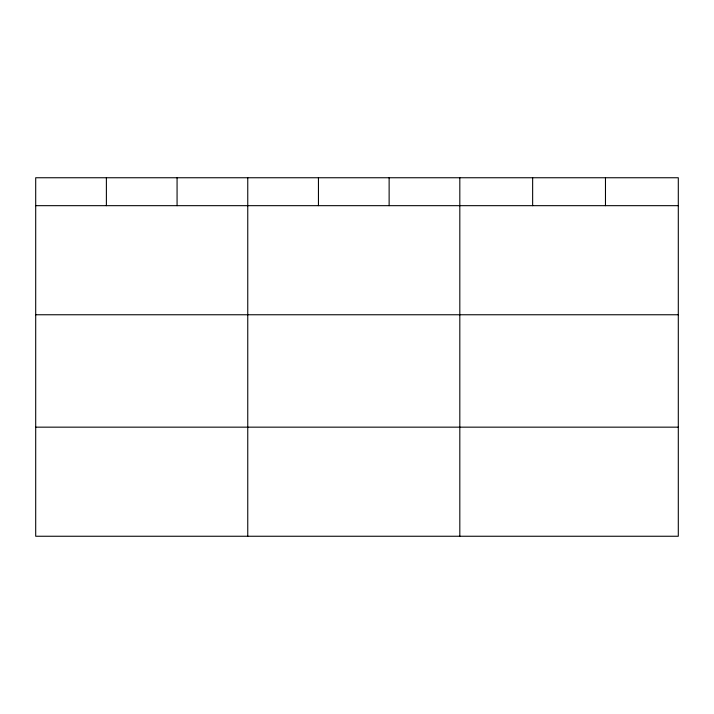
<?xml version="1.0" encoding="UTF-8"?>
<svg xmlns="http://www.w3.org/2000/svg" width="714" height="714" viewBox="0 0 714 714"><rect width="100%" height="100%" fill="white"/><g stroke="black" fill="none" stroke-linecap="round" stroke-linejoin="round"><path stroke-width="1.07" d="M678.3 205.668L678.3 536.25L35.7 536.25L35.7 177.75L678.3 177.75L678.3 205.668L35.7 205.668M35.7 314.758L678.3 314.758M35.7 427.159L678.3 427.159M605.472 177.75L605.472 205.668M532.644 177.75L532.644 205.668M459.816 177.75L459.816 536.25M389.13 177.75L389.13 205.668M318.444 177.75L318.444 205.668M247.758 177.75L247.758 536.25M177.072 177.75L177.072 205.668M106.386 177.75L106.386 205.668"/></g></svg>
